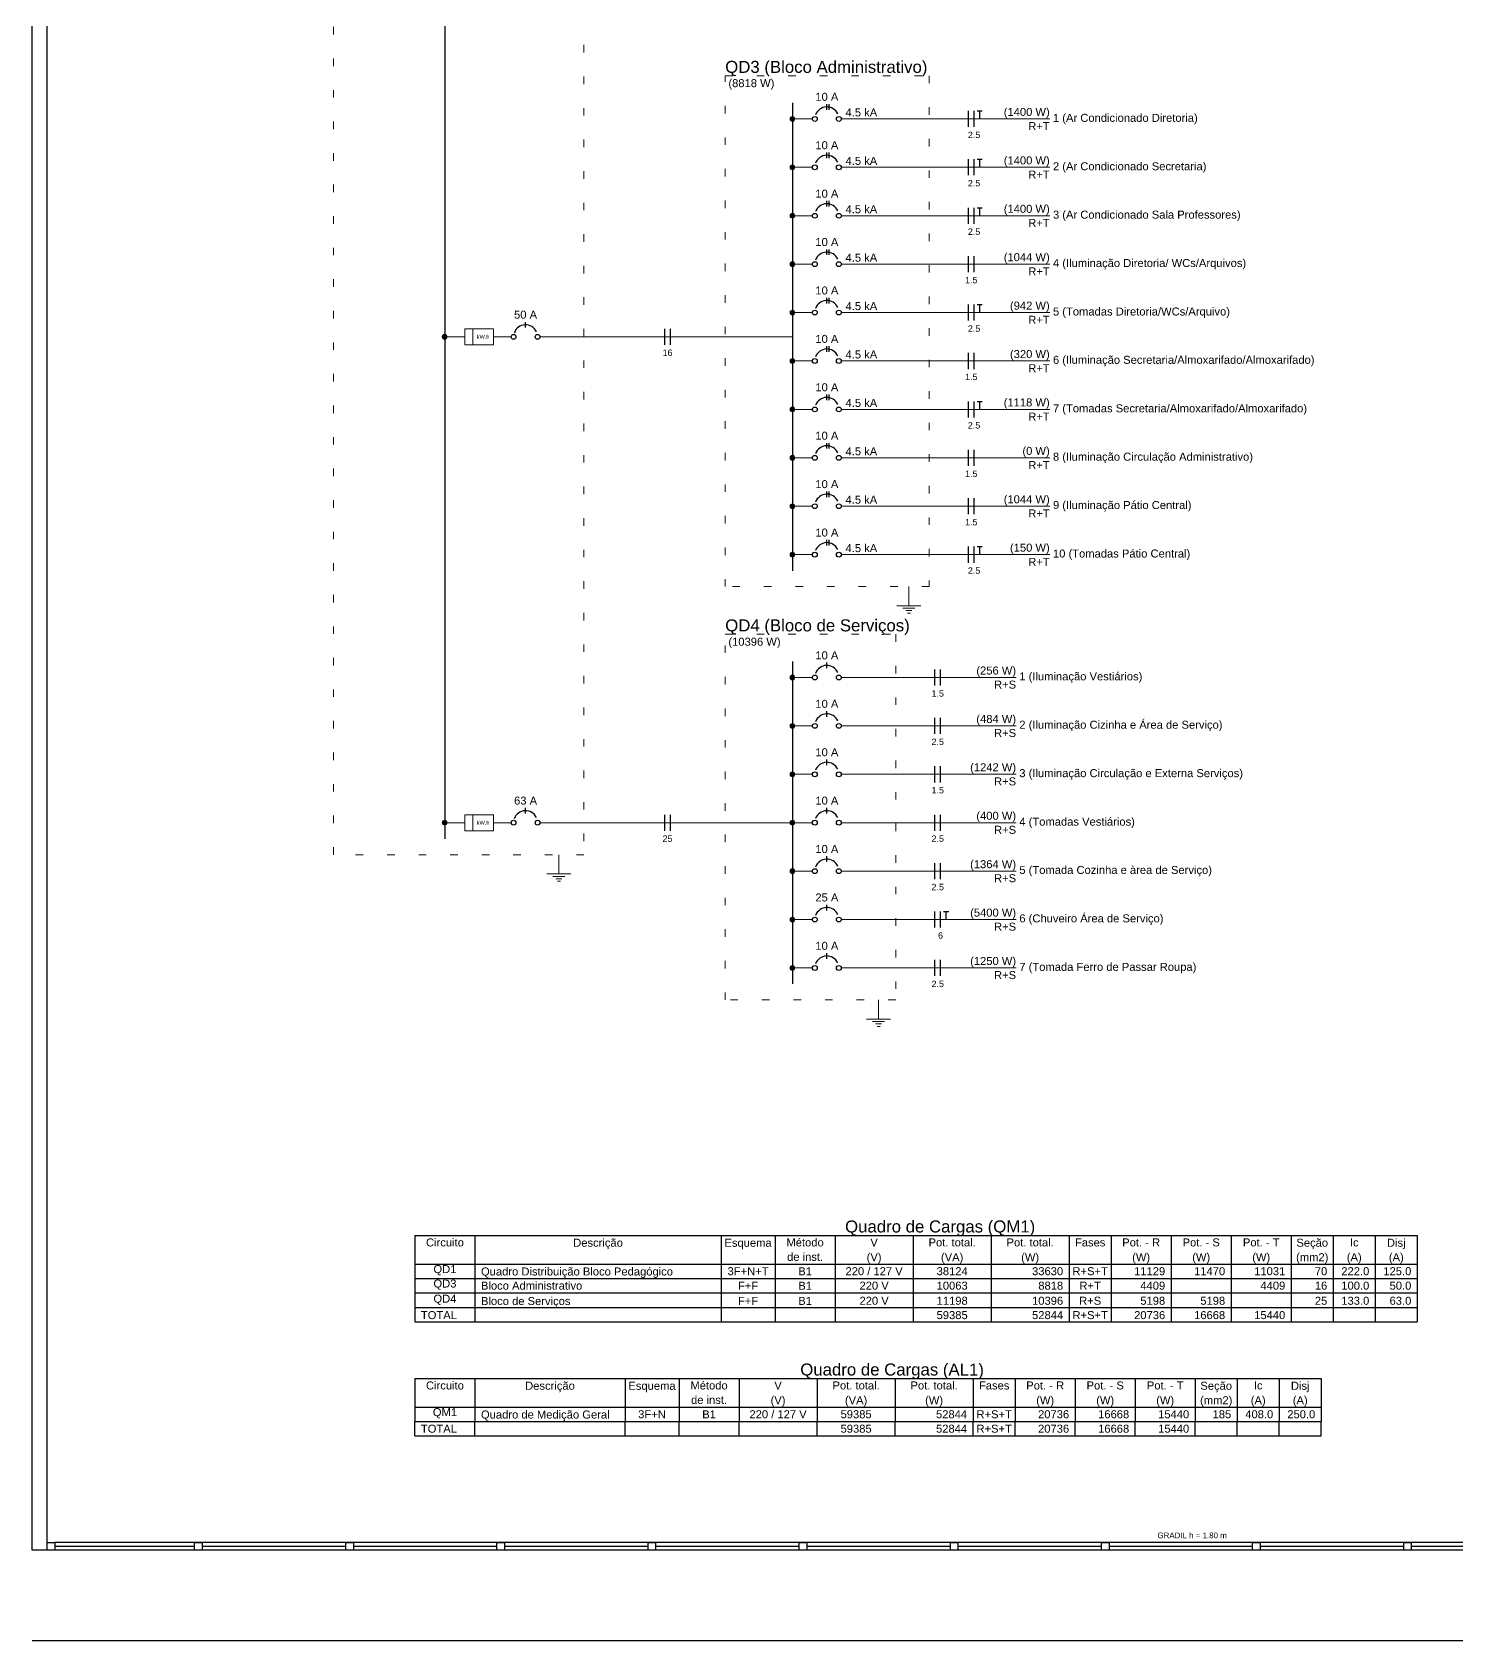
# Model space of a CAD drawing. Extents: x 175 to 700, y 53 to 250.
# Drawn here: x 325.15 to 344, y 171.11 to 192.4 of the extents above; entities that cross this region are included whole.
import ezdxf

# ---------------------------------------------------------------- set-up
doc = ezdxf.new("R2010")
doc.units = 0
doc.header["$LTSCALE"] = 2
doc.linetypes.add('DOT2', pattern=[3.175, 0, -3.175])
doc.layers.get('0').update_dxf_attribs({"linetype": 'CONTINUOUS'})
for name, color, linetype in [('A-MURO', 2, 'CONTINUOUS'), ('A-PISOS-NIVEL', 1, 'CONTINUOUS'), ('AR-PIS', 1, 'CONTINUOUS'), ('AR-TXT', 1, 'CONTINUOUS'), ('PORTAL_VTA_PROX', 1, 'CONTINUOUS')]:
    doc.layers.add(name, color=color, linetype=linetype)
for name, color, linetype, lineweight in [('DI-Barramento', 6, 'CONTINUOUS', 30), ('DI-Disjuntor', 1, 'CONTINUOUS', 30), ('DI-Fios', 3, 'CONTINUOUS', 30), ('DI-Linhas do diagrama', 9, 'CONTINUOUS', 20), ('DI-Linhas do quadro', 1, 'CONTINUOUS', 30), ('DI-Pontilhado', 7, 'CONTINUOUS', 20), ('DI-Textos do diagrama', 7, 'CONTINUOUS', 20), ('DI-Textos do quadro', 7, 'CONTINUOUS', 20), ('DI-Título do diagrama', 3, 'CONTINUOUS', 30), ('DI-Título do quadro', 1, 'CONTINUOUS', 30)]:
    doc.layers.add(name, color=color, linetype=linetype, lineweight=lineweight)
doc.styles.add('Arial', font='arial.ttf')
doc.styles.add('ESC-50-A20', font='arial.ttf', dxfattribs={"height": 0.1})

msp = doc.modelspace()

# ---------------------------------------------------------------- linework, layer by layer
at = {"color": 251}
for points in [[(325.448, 172.31), (325.348, 172.31), (325.348, 172.41), (325.448, 172.41)], [(327.398, 172.31), (327.298, 172.31), (327.298, 172.41), (327.398, 172.41)], [(329.398, 172.31), (329.298, 172.31), (329.298, 172.41), (329.398, 172.41)], [(331.398, 172.31), (331.298, 172.31), (331.298, 172.41), (331.398, 172.41)], [(333.398, 172.31), (333.298, 172.31), (333.298, 172.41), (333.398, 172.41)], [(335.398, 172.31), (335.298, 172.31), (335.298, 172.41), (335.398, 172.41)], [(337.398, 172.31), (337.298, 172.31), (337.298, 172.41), (337.398, 172.41)], [(339.398, 172.31), (339.298, 172.31), (339.298, 172.41), (339.398, 172.41)], [(341.398, 172.31), (341.298, 172.31), (341.298, 172.41), (341.398, 172.41)], [(343.398, 172.31), (343.298, 172.31), (343.298, 172.41), (343.398, 172.41)]]:
    msp.add_lwpolyline(points, close=True, dxfattribs=at)
at = {"layer": 'A-MURO', "color": 251}
for p, q in [((325.148, 172.31), (325.148, 222.31)), ((325.348, 172.31), (325.348, 222.11)), ((325.348, 172.31), (325.148, 172.31))]:
    msp.add_line(p, q, dxfattribs=at)
at = {"layer": 'A-PISOS-NIVEL', "color": 251}
msp.add_line((366.091, 171.11), (325.148, 171.11), dxfattribs=at)
at = {"layer": 'AR-PIS', "color": 251, "ltscale": 10}
for p, q in [((327.298, 172.36), (325.448, 172.36)), ((329.298, 172.36), (327.398, 172.36)), ((331.298, 172.36), (329.398, 172.36)), ((333.298, 172.36), (331.398, 172.36)), ((335.298, 172.36), (333.398, 172.36)), ((337.298, 172.36), (335.398, 172.36)), ((339.298, 172.36), (337.398, 172.36)), ((341.298, 172.36), (339.398, 172.36)), ((343.298, 172.36), (341.398, 172.36)), ((345.298, 172.36), (343.398, 172.36))]:
    msp.add_line(p, q, dxfattribs=at)
at = {"layer": 'DI-Barramento', "linetype": 'Continuous'}
for p, q in [((330.607, 201.078), (330.607, 181.725)), ((335.208, 191.462), (335.208, 185.272)), ((335.208, 184.07), (335.208, 179.803))]:
    msp.add_line(p, q, dxfattribs=at)
at = {"layer": 'DI-Disjuntor', "linetype": 'Continuous'}
for p, q in [((335.664, 191.372), (335.664, 191.446)), ((335.696, 191.372), (335.696, 191.446)), ((335.664, 190.731), (335.664, 190.806)), ((335.696, 190.731), (335.696, 190.806)), ((335.664, 190.091), (335.664, 190.165)), ((335.696, 190.091), (335.696, 190.165)), ((335.664, 189.45), (335.664, 189.524)), ((335.696, 189.45), (335.696, 189.524)), ((335.664, 188.809), (335.664, 188.884)), ((335.696, 188.809), (335.696, 188.884)), ((331.677, 188.489), (331.677, 188.563)), ((335.664, 188.169), (335.664, 188.243)), ((335.696, 188.169), (335.696, 188.243)), ((335.664, 187.528), (335.664, 187.602)), ((335.696, 187.528), (335.696, 187.602)), ((335.664, 186.887), (335.664, 186.961)), ((335.696, 186.887), (335.696, 186.961)), ((335.664, 186.247), (335.664, 186.321)), ((335.696, 186.247), (335.696, 186.321)), ((335.664, 185.606), (335.664, 185.68)), ((335.696, 185.606), (335.696, 185.68)), ((335.664, 183.98), (335.664, 184.055)), ((335.664, 183.34), (335.664, 183.414)), ((335.664, 182.699), (335.664, 182.773)), ((331.677, 182.058), (331.677, 182.132)), ((335.664, 182.058), (335.664, 182.132)), ((335.664, 181.418), (335.664, 181.492)), ((335.664, 180.777), (335.664, 180.851)), ((335.664, 180.136), (335.664, 180.21))]:
    msp.add_line(p, q, dxfattribs=at)
for centre in [(335.505, 191.25), (335.823, 191.25), (335.505, 190.61), (335.823, 190.61), (335.505, 189.969), (335.823, 189.969), (335.505, 189.328), (335.823, 189.328), (335.505, 188.688), (335.823, 188.688), (331.518, 188.367), (331.836, 188.367), (335.505, 188.047), (335.823, 188.047), (335.505, 187.406), (335.823, 187.406), (335.505, 186.766), (335.823, 186.766), (335.505, 186.125), (335.823, 186.125), (335.505, 185.484), (335.823, 185.484), (335.505, 183.859), (335.823, 183.859), (335.505, 183.218), (335.823, 183.218), (335.505, 182.577), (335.823, 182.577), (331.518, 181.937), (331.836, 181.937), (335.505, 181.937), (335.823, 181.937), (335.505, 181.296), (335.823, 181.296), (335.505, 180.655), (335.823, 180.655), (335.505, 180.014), (335.823, 180.014)]:
    msp.add_circle(centre, 0.0318, dxfattribs=at)
for centre in [(335.664, 191.25), (335.664, 190.61), (335.664, 189.969), (335.664, 189.328), (335.664, 188.688), (331.677, 188.367), (335.664, 188.047), (335.664, 187.406), (335.664, 186.766), (335.664, 186.125), (335.664, 185.484), (335.664, 183.859), (335.664, 183.218), (335.664, 182.577), (331.677, 181.937), (335.664, 181.937), (335.664, 181.296), (335.664, 180.655), (335.664, 180.014)]:
    msp.add_arc(centre, 0.159, 25, 160, dxfattribs=at)
at = {"layer": 'DI-Fios', "linetype": 'Continuous'}
for p, q in [((337.538, 191.145), (337.538, 191.356)), ((337.612, 191.145), (337.612, 191.356)), ((337.653, 191.356), (337.72, 191.356)), ((337.687, 191.25), (337.687, 191.356)), ((337.538, 190.504), (337.538, 190.716)), ((337.612, 190.504), (337.612, 190.716)), ((337.653, 190.716), (337.72, 190.716)), ((337.687, 190.61), (337.687, 190.716)), ((337.538, 189.863), (337.538, 190.075)), ((337.612, 189.863), (337.612, 190.075)), ((337.653, 190.075), (337.72, 190.075)), ((337.687, 189.969), (337.687, 190.075)), ((337.538, 189.222), (337.538, 189.434)), ((337.612, 189.222), (337.612, 189.434)), ((337.538, 188.582), (337.538, 188.794)), ((337.612, 188.582), (337.612, 188.794)), ((337.653, 188.794), (337.72, 188.794)), ((337.687, 188.688), (337.687, 188.794)), ((333.519, 188.261), (333.519, 188.473)), ((333.594, 188.261), (333.594, 188.473)), ((337.538, 187.941), (337.538, 188.153)), ((337.612, 187.941), (337.612, 188.153)), ((337.538, 187.3), (337.538, 187.512)), ((337.612, 187.3), (337.612, 187.512)), ((337.653, 187.512), (337.72, 187.512)), ((337.687, 187.406), (337.687, 187.512)), ((337.538, 186.66), (337.538, 186.871)), ((337.612, 186.66), (337.612, 186.871)), ((337.538, 186.019), (337.538, 186.231)), ((337.612, 186.019), (337.612, 186.231)), ((337.538, 185.378), (337.538, 185.59)), ((337.612, 185.378), (337.612, 185.59)), ((337.653, 185.59), (337.72, 185.59)), ((337.687, 185.484), (337.687, 185.59)), ((337.094, 183.753), (337.094, 183.964)), ((337.168, 183.753), (337.168, 183.964)), ((337.094, 183.112), (337.094, 183.324)), ((337.168, 183.112), (337.168, 183.324)), ((337.094, 182.471), (337.094, 182.683)), ((337.168, 182.471), (337.168, 182.683)), ((333.519, 181.831), (333.519, 182.042)), ((333.594, 181.831), (333.594, 182.042)), ((337.094, 181.831), (337.094, 182.042)), ((337.168, 181.831), (337.168, 182.042)), ((337.094, 181.19), (337.094, 181.402)), ((337.168, 181.19), (337.168, 181.402)), ((337.094, 180.549), (337.094, 180.761)), ((337.168, 180.549), (337.168, 180.761)), ((337.208, 180.761), (337.276, 180.761)), ((337.242, 180.655), (337.242, 180.761)), ((337.094, 179.909), (337.094, 180.12)), ((337.168, 179.909), (337.168, 180.12))]:
    msp.add_line(p, q, dxfattribs=at)
at = {"layer": 'DI-Linhas do diagrama', "linetype": 'Continuous'}
for p, q in [((335.24, 191.25), (335.473, 191.25)), ((335.854, 191.25), (338.613, 191.25)), ((335.24, 190.61), (335.473, 190.61)), ((335.854, 190.61), (338.613, 190.61)), ((335.24, 189.969), (335.473, 189.969)), ((335.854, 189.969), (338.613, 189.969)), ((335.24, 189.328), (335.473, 189.328)), ((335.854, 189.328), (338.613, 189.328)), ((335.24, 188.688), (335.473, 188.688)), ((335.854, 188.688), (338.613, 188.688)), ((330.978, 188.261), (330.978, 188.473)), ((330.639, 188.367), (330.872, 188.367)), ((331.253, 188.367), (331.486, 188.367)), ((331.867, 188.367), (335.208, 188.367)), ((335.24, 188.047), (335.473, 188.047)), ((335.854, 188.047), (338.613, 188.047)), ((335.24, 187.406), (335.473, 187.406)), ((335.854, 187.406), (338.613, 187.406)), ((335.24, 186.766), (335.473, 186.766)), ((335.854, 186.766), (338.613, 186.766)), ((335.24, 186.125), (335.473, 186.125)), ((335.854, 186.125), (338.613, 186.125)), ((335.24, 185.484), (335.473, 185.484)), ((335.854, 185.484), (338.613, 185.484)), ((335.24, 183.859), (335.473, 183.859)), ((335.854, 183.859), (338.168, 183.859)), ((335.24, 183.218), (335.473, 183.218)), ((335.854, 183.218), (338.168, 183.218)), ((335.24, 182.577), (335.473, 182.577)), ((335.854, 182.577), (338.168, 182.577)), ((330.978, 181.831), (330.978, 182.042)), ((330.639, 181.937), (330.872, 181.937)), ((331.253, 181.937), (331.486, 181.937)), ((331.867, 181.937), (335.208, 181.937)), ((335.24, 181.937), (335.473, 181.937)), ((335.854, 181.937), (338.168, 181.937)), ((335.24, 181.296), (335.473, 181.296)), ((335.854, 181.296), (338.168, 181.296)), ((335.24, 180.655), (335.473, 180.655)), ((335.854, 180.655), (338.168, 180.655)), ((335.24, 180.014), (335.473, 180.014)), ((335.854, 180.014), (338.168, 180.014))]:
    msp.add_line(p, q, dxfattribs=at)
at = {"layer": 'DI-Linhas do diagrama', "linetype": 'Continuous', "const_width": 0.0318}
for points in [[(335.224, 191.25, 1), (335.192, 191.25, 1)], [(335.224, 190.61, 1), (335.192, 190.61, 1)], [(335.224, 189.969, 1), (335.192, 189.969, 1)], [(335.224, 189.328, 1), (335.192, 189.328, 1)], [(335.224, 188.688, 1), (335.192, 188.688, 1)], [(330.623, 188.367, 1), (330.591, 188.367, 1)], [(335.224, 188.047, 1), (335.192, 188.047, 1)], [(335.224, 187.406, 1), (335.192, 187.406, 1)], [(335.224, 186.766, 1), (335.192, 186.766, 1)], [(335.224, 186.125, 1), (335.192, 186.125, 1)], [(335.224, 185.484, 1), (335.192, 185.484, 1)], [(335.224, 183.859, 1), (335.192, 183.859, 1)], [(335.224, 183.218, 1), (335.192, 183.218, 1)], [(335.224, 182.577, 1), (335.192, 182.577, 1)], [(330.623, 181.937, 1), (330.591, 181.937, 1)], [(335.224, 181.937, 1), (335.192, 181.937, 1)], [(335.224, 181.296, 1), (335.192, 181.296, 1)], [(335.224, 180.655, 1), (335.192, 180.655, 1)], [(335.224, 180.014, 1), (335.192, 180.014, 1)]]:
    msp.add_lwpolyline(points, format="xyb", close=True, dxfattribs=at)
at = {"layer": 'DI-Linhas do diagrama', "linetype": 'Continuous'}
for points in [[(330.872, 188.261), (330.872, 188.473), (331.253, 188.473), (331.253, 188.261), (330.872, 188.261)], [(330.872, 181.831), (330.872, 182.042), (331.253, 182.042), (331.253, 181.831), (330.872, 181.831)]]:
    msp.add_lwpolyline(points, close=True, dxfattribs=at)
for centre in [(335.208, 191.25), (335.208, 190.61), (335.208, 189.969), (335.208, 189.328), (335.208, 188.688), (330.607, 188.367), (335.208, 188.047), (335.208, 187.406), (335.208, 186.766), (335.208, 186.125), (335.208, 185.484), (335.208, 183.859), (335.208, 183.218), (335.208, 182.577), (330.607, 181.937), (335.208, 181.937), (335.208, 181.296), (335.208, 180.655), (335.208, 180.014)]:
    msp.add_circle(centre, 0.0318, dxfattribs=at)
at = {"layer": 'DI-Linhas do quadro', "linetype": 'Continuous'}
for p, q in [((330.213, 176.476), (343.477, 176.476)), ((330.213, 176.476), (330.213, 175.332)), ((331.007, 176.476), (331.007, 175.332)), ((334.264, 176.476), (334.264, 175.332)), ((334.979, 176.476), (334.979, 175.332)), ((335.773, 176.476), (335.773, 175.332)), ((336.805, 176.476), (336.805, 175.332)), ((337.838, 176.476), (337.838, 175.332)), ((338.87, 176.476), (338.87, 175.332)), ((339.426, 176.476), (339.426, 175.332)), ((340.221, 176.476), (340.221, 175.332)), ((341.015, 176.476), (341.015, 175.332)), ((341.809, 176.476), (341.809, 175.332)), ((342.365, 176.476), (342.365, 175.332)), ((342.921, 176.476), (342.921, 175.332)), ((343.477, 176.476), (343.477, 175.332)), ((330.213, 176.095), (343.477, 176.095)), ((330.213, 175.904), (343.477, 175.904)), ((330.213, 175.714), (343.477, 175.714)), ((330.213, 175.523), (343.477, 175.523)), ((330.213, 175.332), (343.477, 175.332)), ((330.213, 174.583), (342.206, 174.583)), ((330.213, 174.583), (330.213, 174.011)), ((331.007, 174.583), (331.007, 174.011)), ((332.993, 174.583), (332.993, 174.011)), ((333.708, 174.583), (333.708, 174.011)), ((334.502, 174.583), (334.502, 174.011)), ((335.534, 174.583), (335.534, 174.011)), ((336.567, 174.583), (336.567, 174.011)), ((337.6, 174.583), (337.6, 174.011)), ((338.156, 174.583), (338.156, 174.011)), ((338.95, 174.583), (338.95, 174.011)), ((339.744, 174.583), (339.744, 174.011)), ((340.538, 174.583), (340.538, 174.011)), ((341.094, 174.583), (341.094, 174.011)), ((341.65, 174.583), (341.65, 174.011)), ((342.206, 174.583), (342.206, 174.011)), ((330.213, 174.202), (342.206, 174.202)), ((330.213, 174.011), (342.206, 174.011)), ((330.213, 173.821), (330.213, 174.011)), ((330.213, 173.821), (330.213, 174.011)), ((331.007, 173.821), (331.007, 174.011)), ((332.993, 173.821), (332.993, 174.011)), ((333.708, 173.821), (333.708, 174.011)), ((334.502, 173.821), (334.502, 174.011)), ((335.534, 173.821), (335.534, 174.011)), ((336.567, 173.821), (336.567, 174.011)), ((337.6, 173.821), (337.6, 174.011)), ((338.156, 173.821), (338.156, 174.011)), ((338.95, 173.821), (338.95, 174.011)), ((339.744, 173.821), (339.744, 174.011)), ((340.538, 173.821), (340.538, 174.011)), ((341.094, 173.821), (341.094, 174.011)), ((341.65, 173.821), (341.65, 174.011)), ((342.206, 173.821), (342.206, 174.011)), ((330.213, 173.821), (342.206, 173.821))]:
    msp.add_line(p, q, dxfattribs=at)
at = {"layer": 'DI-Pontilhado', "linetype": 'DOT2', "ltscale": 0.05}
for points in [[(329.135, 181.513), (329.135, 203.502), (332.45, 203.502), (332.45, 181.513), (329.135, 181.513)], [(334.319, 185.061), (334.319, 191.822), (337.019, 191.822), (337.019, 185.061), (334.319, 185.061)], [(334.319, 179.591), (334.319, 184.43), (336.575, 184.43), (336.575, 179.591), (334.319, 179.591)]]:
    msp.add_lwpolyline(points, close=True, dxfattribs=at)
at = {"layer": 'DI-Textos do diagrama', "linetype": 'Continuous'}
for p, q in [((336.749, 185.061), (336.749, 184.806)), ((336.591, 184.806), (336.908, 184.806)), ((336.67, 184.775), (336.829, 184.775)), ((336.71, 184.743), (336.789, 184.743)), ((336.729, 184.711), (336.769, 184.711)), ((332.118, 181.513), (332.118, 181.259)), ((331.959, 181.259), (332.277, 181.259)), ((332.039, 181.227), (332.198, 181.227)), ((332.079, 181.195), (332.158, 181.195)), ((332.098, 181.163), (332.138, 181.163)), ((336.349, 179.591), (336.349, 179.337)), ((336.19, 179.337), (336.508, 179.337)), ((336.27, 179.305), (336.428, 179.305)), ((336.309, 179.273), (336.389, 179.273)), ((336.329, 179.241), (336.369, 179.241))]:
    msp.add_line(p, q, dxfattribs=at)
at = {"layer": 'PORTAL_VTA_PROX', "color": 251}
for p, q in [((365.298, 172.41), (325.448, 172.41)), ((365.298, 172.31), (325.448, 172.31))]:
    msp.add_line(p, q, dxfattribs=at)

# ---------------------------------------------------------------- texts
at = {"layer": 'AR-TXT', "color": 251, "style": 'ESC-50-A20'}
msp.add_text('GRADIL h = 1.80 m', height=0.075, dxfattribs=at).set_placement((340.039, 172.468))
at = {"layer": 'DI-Textos do diagrama', "line_spacing_factor": 0.798, "style": 'Arial'}
for s, insert, char_height, width, attachment_point in [('(8818 W)', (334.361, 191.639), 0.1059, 1.01664, 7), ('10 A', (335.664, 191.489), 0.1059, 0.50832, 8), (' 4.5 kA', (335.87, 191.282), 0.1059, 0.88956, 7), ('(1400 W)', (338.613, 191.258), 0.1059, 1.01664, 9), ('R+T', (338.613, 191.102), 0.1059, 0.38124, 9), ('1 (Ar Condicionado Diretoria)', (338.656, 191.18), 0.1059, 3.68532, 7), ('2.5', (337.612, 190.996), 0.0847, 0.30499, 8), ('10 A', (335.664, 190.848), 0.1059, 0.50832, 8), (' 4.5 kA', (335.87, 190.641), 0.1059, 0.88956, 7), ('(1400 W)', (338.613, 190.617), 0.1059, 1.01664, 9), ('R+T', (338.613, 190.461), 0.1059, 0.38124, 9), ('2 (Ar Condicionado Secretaria)', (338.656, 190.539), 0.1059, 3.8124, 7), ('2.5', (337.612, 190.356), 0.0847, 0.30499, 8), ('10 A', (335.664, 190.207), 0.1059, 0.50832, 8), (' 4.5 kA', (335.87, 190.001), 0.1059, 0.88956, 7), ('(1400 W)', (338.613, 189.976), 0.1059, 1.01664, 9), ('R+T', (338.613, 189.821), 0.1059, 0.38124, 9), ('3 (Ar Condicionado Sala Professores)', (338.656, 189.899), 0.1059, 4.57488, 7), ('2.5', (337.612, 189.715), 0.0847, 0.30499, 8), ('10 A', (335.664, 189.567), 0.1059, 0.50832, 8), (' 4.5 kA', (335.87, 189.36), 0.1059, 0.88956, 7), ('(1044 W)', (338.613, 189.336), 0.1059, 1.01664, 9), ('R+T', (338.613, 189.18), 0.1059, 0.38124, 9), ('4 (Iluminação Diretoria/ WCs/Arquivos)', (338.656, 189.258), 0.1059, 4.82904, 7), ('1.5', (337.575, 189.074), 0.0847, 0.30499, 8), ('10 A', (335.664, 188.926), 0.1059, 0.50832, 8), (' 4.5 kA', (335.87, 188.719), 0.1059, 0.88956, 7), ('(942 W)', (338.613, 188.695), 0.1059, 0.88956, 9), ('50 A', (331.677, 188.606), 0.1059, 0.50832, 8), ('R+T', (338.613, 188.539), 0.1059, 0.38124, 9), ('5 (Tomadas Diretoria/WCs/Arquivo)', (338.656, 188.617), 0.1059, 4.19364, 7), ('2.5', (337.612, 188.433), 0.0847, 0.30499, 8), ('kW.h', (331.031, 188.341), 0.0529, 0.25416, 7), ('16', (333.556, 188.113), 0.0847, 0.20333, 8), ('10 A', (335.664, 188.285), 0.1059, 0.50832, 8), (' 4.5 kA', (335.87, 188.079), 0.1059, 0.88956, 7), ('(320 W)', (338.613, 188.054), 0.1059, 0.88956, 9), ('R+T', (338.613, 187.899), 0.1059, 0.38124, 9), ('6 (Iluminação Secretaria/Almoxarifado/Almoxarifado)', (338.656, 187.977), 0.1059, 6.48108, 7), ('1.5', (337.575, 187.793), 0.0847, 0.30499, 8), ('10 A', (335.664, 187.645), 0.1059, 0.50832, 8), ('(1118 W)', (338.613, 187.414), 0.1059, 1.01664, 9), (' 4.5 kA', (335.87, 187.438), 0.1059, 0.88956, 7), ('R+T', (338.613, 187.258), 0.1059, 0.38124, 9), ('7 (Tomadas Secretaria/Almoxarifado/Almoxarifado)', (338.656, 187.336), 0.1059, 6.09984, 7), ('2.5', (337.612, 187.152), 0.0847, 0.30499, 8), ('10 A', (335.664, 187.004), 0.1059, 0.50832, 8), ('(0 W)', (338.613, 186.773), 0.1059, 0.6354, 9), (' 4.5 kA', (335.87, 186.797), 0.1059, 0.88956, 7), ('R+T', (338.613, 186.617), 0.1059, 0.38124, 9), ('8 (Iluminação Circulação Administrativo)', (338.656, 186.695), 0.1059, 5.0832, 7), ('1.5', (337.575, 186.511), 0.0847, 0.30499, 8), ('10 A', (335.664, 186.363), 0.1059, 0.50832, 8), ('(1044 W)', (338.613, 186.132), 0.1059, 1.01664, 9), (' 4.5 kA', (335.87, 186.157), 0.1059, 0.88956, 7), ('R+T', (338.613, 185.977), 0.1059, 0.38124, 9), ('9 (Iluminação Pátio Central)', (338.656, 186.055), 0.1059, 3.55824, 7), ('1.5', (337.575, 185.871), 0.0847, 0.30499, 8), ('10 A', (335.664, 185.722), 0.1059, 0.50832, 8), (' 4.5 kA', (335.87, 185.516), 0.1059, 0.88956, 7), ('(150 W)', (338.613, 185.492), 0.1059, 0.88956, 9), ('R+T', (338.613, 185.336), 0.1059, 0.38124, 9), ('10 (Tomadas Pátio Central)', (338.656, 185.414), 0.1059, 3.30408, 7), ('2.5', (337.612, 185.23), 0.0847, 0.30499, 8), ('(10396 W)', (334.361, 184.247), 0.1059, 1.14372, 7), ('10 A', (335.664, 184.097), 0.1059, 0.50832, 8), ('(256 W)', (338.168, 183.866), 0.1059, 0.88956, 9), ('1 (Iluminação Vestiários)', (338.211, 183.788), 0.1059, 3.177, 7), ('R+S', (338.168, 183.71), 0.1059, 0.38124, 9), ('10 A', (335.664, 183.456), 0.1059, 0.50832, 8), ('1.5', (337.131, 183.604), 0.0847, 0.30499, 8), ('(484 W)', (338.168, 183.225), 0.1059, 0.88956, 9), ('2 (Iluminação Cizinha e Área de Serviço)', (338.211, 183.148), 0.1059, 5.0832, 7), ('R+S', (338.168, 183.07), 0.1059, 0.38124, 9), ('10 A', (335.664, 182.815), 0.1059, 0.50832, 8), ('2.5', (337.131, 182.964), 0.0847, 0.30499, 8), ('(1242 W)', (338.168, 182.585), 0.1059, 1.01664, 9), ('R+S', (338.168, 182.429), 0.1059, 0.38124, 9), ('3 (Iluminação Circulação e Externa Serviços)', (338.211, 182.507), 0.1059, 5.59152, 7), ('63 A', (331.677, 182.175), 0.1059, 0.50832, 8), ('10 A', (335.664, 182.175), 0.1059, 0.50832, 8), ('1.5', (337.131, 182.323), 0.0847, 0.30499, 8), ('(400 W)', (338.168, 181.944), 0.1059, 0.88956, 9), ('kW.h', (331.031, 181.91), 0.0529, 0.25416, 7), ('R+S', (338.168, 181.788), 0.1059, 0.38124, 9), ('4 (Tomadas Vestiários)', (338.211, 181.866), 0.1059, 2.79576, 7), ('25', (333.556, 181.682), 0.0847, 0.20333, 8), ('10 A', (335.664, 181.534), 0.1059, 0.50832, 8), ('2.5', (337.131, 181.682), 0.0847, 0.30499, 8), ('(1364 W)', (338.168, 181.303), 0.1059, 1.01664, 9), ('R+S', (338.168, 181.148), 0.1059, 0.38124, 9), ('5 (Tomada Cozinha e àrea de Serviço)', (338.211, 181.226), 0.1059, 4.57488, 7), ('25 A', (335.664, 180.893), 0.1059, 0.50832, 8), ('2.5', (337.131, 181.042), 0.0847, 0.30499, 8), ('(5400 W)', (338.168, 180.662), 0.1059, 1.01664, 9), ('6 (Chuveiro Área de Serviço)', (338.211, 180.585), 0.1059, 3.55824, 7), ('R+S', (338.168, 180.507), 0.1059, 0.38124, 9), ('10 A', (335.664, 180.253), 0.1059, 0.50832, 8), ('6', (337.168, 180.401), 0.0847, 0.10166, 8), ('(1250 W)', (338.168, 180.022), 0.1059, 1.01664, 9), ('R+S', (338.168, 179.866), 0.1059, 0.38124, 9), ('7 (Tomada Ferro de Passar Roupa)', (338.211, 179.944), 0.1059, 4.06656, 7), ('2.5', (337.131, 179.76), 0.0847, 0.30499, 8)]:
    msp.add_mtext(s, dxfattribs=dict(at, insert=insert, char_height=char_height, width=width, attachment_point=attachment_point))
at = {"layer": 'DI-Textos do quadro', "line_spacing_factor": 0.798, "style": 'Arial'}
for s, insert, char_height, width, attachment_point in [('Circuito', (330.61, 176.328), 0.1059, 1.01664, 8), ('Descrição', (332.636, 176.293), 0.1059, 1.14372, 8), ('Esquema', (334.621, 176.293), 0.1059, 0.88956, 8), ('Método', (335.376, 176.328), 0.1059, 0.76248, 8), ('V', (336.289, 176.328), 0.106, 0.12708, 8), ('Pot. total.', (337.322, 176.328), 0.1059, 1.39788, 8), ('Pot. total.', (338.354, 176.328), 0.1059, 1.39788, 8), ('Fases', (339.148, 176.328), 0.1059, 0.6354, 8), ('Pot. - R', (339.823, 176.328), 0.1059, 1.01664, 8), ('Pot. - S', (340.618, 176.328), 0.1059, 1.01664, 8), ('Pot. - T', (341.412, 176.328), 0.1059, 1.01664, 8), ('Seção', (342.087, 176.293), 0.1059, 0.6354, 8), ('Ic', (342.643, 176.328), 0.1059, 0.25416, 8), ('Disj', (343.199, 176.293), 0.1059, 0.50832, 8), ('QD1', (330.61, 175.947), 0.1059, 0.38124, 8), ('Quadro Distribuição Bloco Pedagógico', (331.087, 175.912), 0.1059, 4.57488, 7), ('de inst.', (335.376, 176.137), 0.1059, 1.01664, 8), ('220 / 127 V', (336.289, 175.947), 0.1059, 1.39788, 8), ('(V)', (336.289, 176.102), 0.1059, 0.38124, 8), ('(VA)', (337.322, 176.102), 0.1059, 0.50832, 8), ('(W)', (338.354, 176.102), 0.1059, 0.38124, 8), ('(W)', (339.823, 176.102), 0.1059, 0.38124, 8), ('(W)', (340.618, 176.102), 0.1059, 0.38124, 8), ('(W)', (341.412, 176.102), 0.1059, 0.38124, 8), ('(mm2)', (342.087, 176.102), 0.1059, 0.6354, 8), ('(A)', (342.643, 176.102), 0.1059, 0.38124, 8), ('(A)', (343.199, 176.102), 0.1059, 0.38124, 8), ('QD3', (330.61, 175.756), 0.1059, 0.38124, 8), ('Bloco Administrativo', (331.087, 175.756), 0.1059, 2.5416, 7), ('3F+N+T', (334.621, 175.947), 0.1059, 0.76248, 8), ('F+F', (334.621, 175.756), 0.1059, 0.38124, 8), ('B1', (335.376, 175.947), 0.1059, 0.25416, 8), ('B1', (335.376, 175.756), 0.1059, 0.25416, 8), ('220 V', (336.289, 175.756), 0.1059, 0.6354, 8), ('38124', (337.322, 175.947), 0.1059, 0.6354, 8), ('10063', (337.322, 175.756), 0.1059, 0.6354, 8), ('33630', (338.791, 175.947), 0.1059, 0.6354, 9), ('8818', (338.791, 175.756), 0.1059, 0.50832, 9), ('R+S+T', (339.148, 175.947), 0.1059, 0.6354, 8), ('R+T', (339.148, 175.756), 0.1059, 0.38124, 8), ('11129', (340.141, 175.947), 0.1059, 0.6354, 9), ('4409', (340.141, 175.756), 0.1059, 0.50832, 9), ('11470', (340.935, 175.947), 0.1059, 0.6354, 9), ('11031', (341.73, 175.947), 0.1059, 0.6354, 9), ('4409', (341.73, 175.756), 0.1059, 0.50832, 9), ('70', (342.286, 175.947), 0.1059, 0.25416, 9), ('16', (342.286, 175.756), 0.1059, 0.25416, 9), ('222.0', (342.842, 175.947), 0.1059, 0.6354, 9), ('100.0', (342.842, 175.756), 0.1059, 0.6354, 9), ('125.0', (343.398, 175.947), 0.1059, 0.6354, 9), ('50.0', (343.398, 175.756), 0.1059, 0.50832, 9), ('QD4', (330.61, 175.556), 0.1059, 0.38124, 8), ('Bloco de Serviços', (331.087, 175.521), 0.1059, 2.16036, 7), ('F+F', (334.621, 175.556), 0.1059, 0.38124, 8), ('B1', (335.376, 175.556), 0.1059, 0.25416, 8), ('220 V', (336.289, 175.556), 0.1059, 0.6354, 8), ('11198', (337.322, 175.556), 0.1059, 0.6354, 8), ('10396', (338.791, 175.556), 0.1059, 0.6354, 9), ('R+S', (339.148, 175.556), 0.1059, 0.38124, 8), ('5198', (340.141, 175.556), 0.1059, 0.50832, 9), ('5198', (340.935, 175.556), 0.1059, 0.50832, 9), ('25', (342.286, 175.556), 0.1059, 0.25416, 9), ('133.0', (342.842, 175.556), 0.1059, 0.6354, 9), ('63.0', (343.398, 175.556), 0.1059, 0.50832, 9), ('TOTAL', (330.292, 175.366), 0.1059, 0.6354, 7), ('59385', (337.322, 175.366), 0.1059, 0.6354, 8), ('52844', (338.791, 175.366), 0.1059, 0.6354, 9), ('R+S+T', (339.148, 175.366), 0.1059, 0.6354, 8), ('20736', (340.141, 175.366), 0.1059, 0.6354, 9), ('16668', (340.935, 175.366), 0.1059, 0.6354, 9), ('15440', (341.73, 175.366), 0.1059, 0.6354, 9), ('Circuito', (330.61, 174.435), 0.1059, 1.01664, 8), ('Descrição', (332, 174.4), 0.1059, 1.14372, 8), ('Esquema', (333.35, 174.4), 0.1059, 0.88956, 8), ('Método', (334.105, 174.435), 0.1059, 0.76248, 8), ('de inst.', (334.105, 174.244), 0.1059, 1.01664, 8), ('V', (335.018, 174.435), 0.106, 0.12708, 8), ('Pot. total.', (336.051, 174.435), 0.1059, 1.39788, 8), ('Pot. total.', (337.083, 174.435), 0.1059, 1.39788, 8), ('Fases', (337.878, 174.435), 0.1059, 0.6354, 8), ('Pot. - R', (338.553, 174.435), 0.1059, 1.01664, 8), ('Pot. - S', (339.347, 174.435), 0.1059, 1.01664, 8), ('Pot. - T', (340.141, 174.435), 0.1059, 1.01664, 8), ('Seção', (340.816, 174.4), 0.1059, 0.6354, 8), ('Ic', (341.372, 174.435), 0.1059, 0.25416, 8), ('Disj', (341.928, 174.4), 0.1059, 0.50832, 8), ('QM1', (330.61, 174.054), 0.1059, 0.38124, 8), ('Quadro de Medição Geral', (331.087, 174.019), 0.1059, 2.92284, 7), ('3F+N', (333.35, 174.054), 0.1059, 0.50832, 8), ('B1', (334.105, 174.054), 0.1059, 0.25416, 8), ('220 / 127 V', (335.018, 174.054), 0.1059, 1.39788, 8), ('(V)', (335.018, 174.209), 0.1059, 0.38124, 8), ('59385', (336.051, 174.054), 0.1059, 0.6354, 8), ('(VA)', (336.051, 174.209), 0.1059, 0.50832, 8), ('(W)', (337.083, 174.209), 0.1059, 0.38124, 8), ('52844', (337.52, 174.054), 0.1059, 0.6354, 9), ('R+S+T', (337.878, 174.054), 0.1059, 0.6354, 8), ('(W)', (338.553, 174.209), 0.1059, 0.38124, 8), ('20736', (338.87, 174.054), 0.1059, 0.6354, 9), ('(W)', (339.347, 174.209), 0.1059, 0.38124, 8), ('16668', (339.665, 174.054), 0.1059, 0.6354, 9), ('(W)', (340.141, 174.209), 0.1059, 0.38124, 8), ('15440', (340.459, 174.054), 0.1059, 0.6354, 9), ('(mm2)', (340.816, 174.209), 0.1059, 0.6354, 8), ('185', (341.015, 174.054), 0.1059, 0.38124, 9), ('408.0', (341.571, 174.054), 0.1059, 0.6354, 9), ('(A)', (341.372, 174.209), 0.1059, 0.38124, 8), ('250.0', (342.127, 174.054), 0.1059, 0.6354, 9), ('(A)', (341.928, 174.209), 0.1059, 0.38124, 8), ('TOTAL', (330.292, 173.863), 0.1059, 0.6354, 7), ('59385', (336.051, 173.863), 0.1059, 0.6354, 8), ('52844', (337.52, 173.863), 0.1059, 0.6354, 9), ('R+S+T', (337.878, 173.863), 0.1059, 0.6354, 8), ('20736', (338.87, 173.863), 0.1059, 0.6354, 9), ('16668', (339.665, 173.863), 0.1059, 0.6354, 9), ('15440', (340.459, 173.863), 0.1059, 0.6354, 9)]:
    msp.add_mtext(s, dxfattribs=dict(at, insert=insert, char_height=char_height, width=width, attachment_point=attachment_point))
at = {"layer": 'DI-Título do diagrama', "char_height": 0.15885, "attachment_point": 7, "line_spacing_factor": 0.798, "style": 'Arial'}
for s, insert, width in [('QD3 (Bloco Administrativo)', (334.319, 191.812), 4.95612), ('QD4 (Bloco de Serviços)', (334.319, 184.42), 4.38426)]:
    msp.add_mtext(s, dxfattribs=dict(at, insert=insert, width=width))
at = {"layer": 'DI-Título do quadro', "char_height": 0.15885, "width": 4.19364, "attachment_point": 8, "line_spacing_factor": 0.798, "style": 'Arial'}
for s, insert in [('Quadro de Cargas (QM1)', (337.163, 176.466)), ('Quadro de Cargas (AL1)', (336.527, 174.573))]:
    msp.add_mtext(s, dxfattribs=dict(at, insert=insert))

doc.saveas('drawing.dxf')
